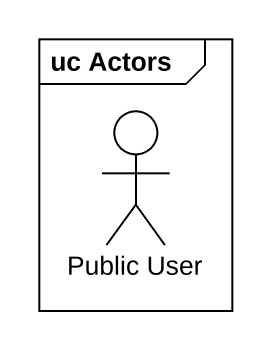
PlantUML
@startuml
mainframe uc Actors
actor "Public User" as Public_User
@enduml
